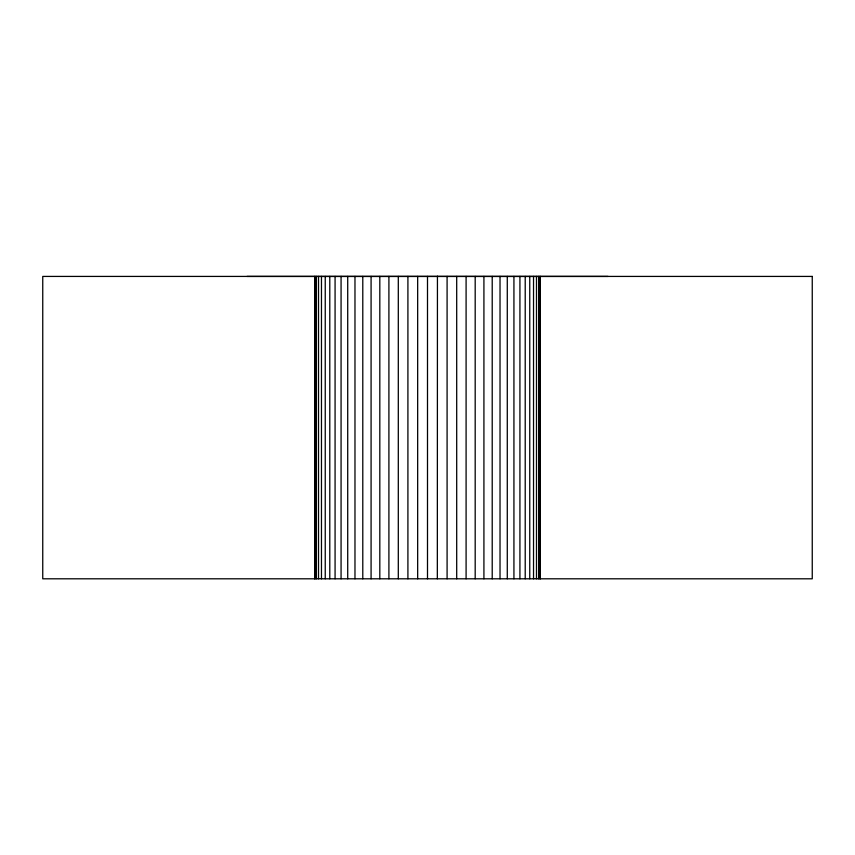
<?xml version="1.0" encoding="UTF-8"?>
<svg xmlns="http://www.w3.org/2000/svg" width="855" height="855" viewBox="0 0 855 855"><rect width="100%" height="100%" fill="white"/><g stroke="black" fill="none" stroke-linecap="round" stroke-linejoin="round"><path stroke-width="1.28" d="M608.023 276.421L246.977 276.421M540.328 276.421L540.328 578.803M539.9 276.421L539.9 578.803M538.618 276.421L538.618 578.803M536.48 276.421L536.48 578.803M533.531 276.421L533.531 578.803M529.758 276.421L529.758 578.803M525.216 276.421L525.216 578.803M519.926 276.421L519.926 578.803M513.93 276.421L513.93 578.803M507.282 276.421L507.282 578.803M500.025 276.421L500.025 578.803M492.213 276.421L492.213 578.803M483.919 276.421L483.919 578.803M475.188 276.421L475.188 578.803M466.093 276.421L466.093 578.803M456.698 276.421L456.698 578.803M447.09 276.421L447.09 578.803M437.439 276.197L437.333 578.803M427.5 276.421L427.5 578.803M417.668 276.421L417.668 578.803M407.91 276.421L407.91 578.803M398.302 276.421L398.302 578.803M388.907 276.421L388.907 578.803M379.812 276.421L379.812 578.803M371.081 276.421L371.081 578.803M362.787 276.421L362.787 578.803M354.975 276.421L354.975 578.803M347.718 276.421L347.718 578.803M341.07 276.421L341.07 578.803M335.075 276.421L335.075 578.803M329.784 276.421L329.784 578.803M325.242 276.421L325.242 578.803M321.469 276.421L321.469 578.803M318.52 276.421L318.52 578.803M316.382 276.421L316.382 578.803M315.1 276.421L315.1 578.803M314.672 276.421L314.672 578.803M812.25 276.421L42.75 276.421L42.75 578.803L812.25 578.803L812.25 276.421"/></g></svg>
